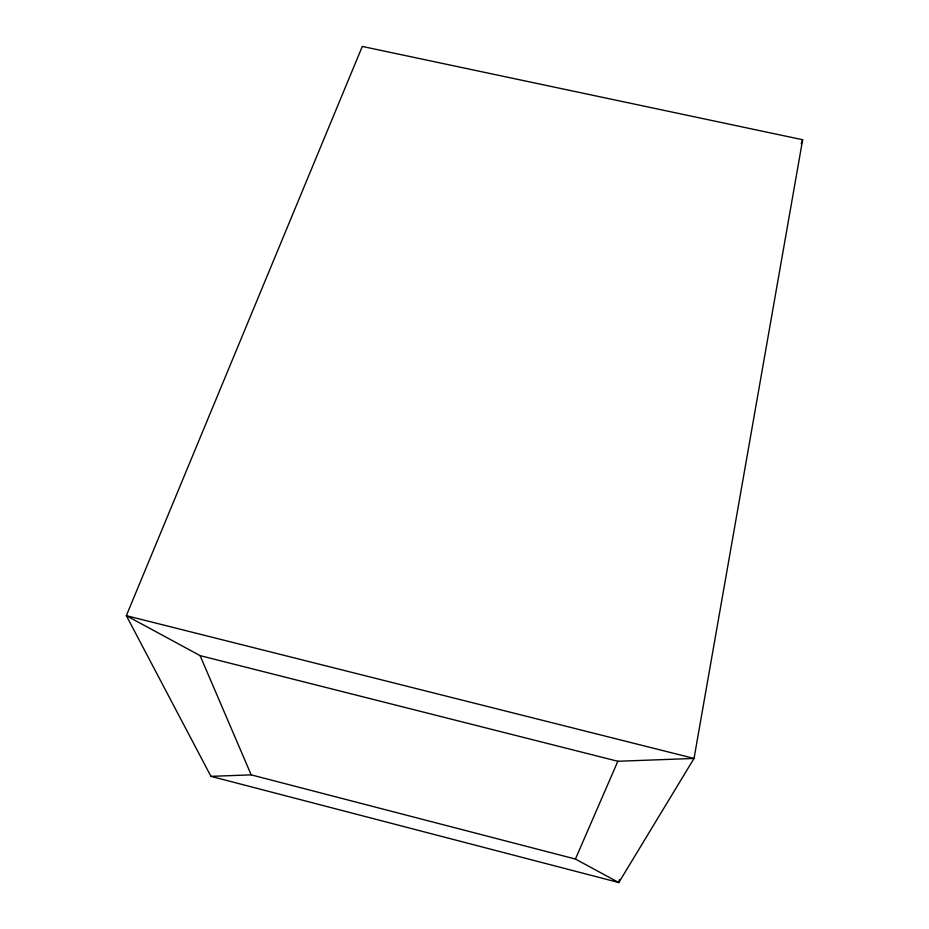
<?xml version="1.0" encoding="UTF-8"?>
<svg xmlns="http://www.w3.org/2000/svg" width="929" height="929" viewBox="0 0 929 929"><rect width="100%" height="100%" fill="white"/><g stroke="black" fill="none" stroke-linecap="round" stroke-linejoin="round"><path stroke-width="1.39" d="M802.656 139.733L694.033 758.436L618.807 882.55L210.953 776.354L126.344 615.672L362.298 46.45L802.656 139.733L801.216 143.821M619.353 879.705L618.807 882.55L575.423 859.046L251.19 774.867L210.953 776.354M575.423 859.046L617.831 761.269L694.033 758.436L126.344 615.672L200.095 655.63L617.831 761.269M200.095 655.63L251.19 774.867"/></g></svg>
